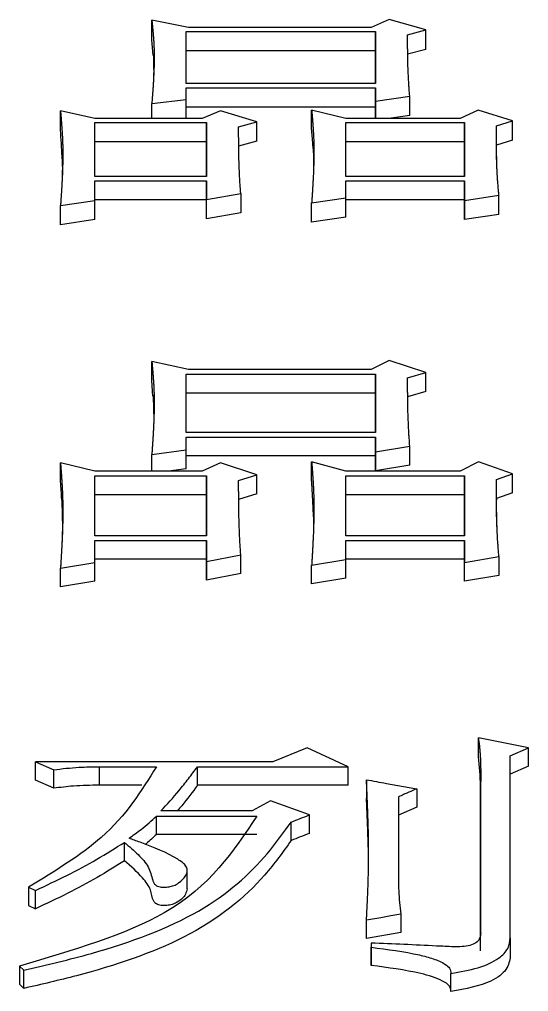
# Model space of a CAD drawing. Header units: millimetres. Extents: x 2028 to 4172, y 863 to 2379.
# Drawn here: x 2530.658 to 2533.07, y 2215.556 to 2220.158 of the extents above; entities that cross this region are included whole.
import ezdxf

# ---------------------------------------------------------------- set-up
doc = ezdxf.new("R2010")
doc.units = ezdxf.units.MM

msp = doc.modelspace()

# ---------------------------------------------------------------- linework, layer by layer
at = {"color": 7, "linetype": 'Continuous', "lineweight": 25}
for p, q in [((2531.2852, 2220.0622), (2531.2853, 2220.1544)), ((2531.4583, 2220.1201), (2531.2853, 2220.1544)), ((2532.3237, 2220.1201), (2531.4583, 2220.1201)), ((2532.4103, 2220.1582), (2532.3237, 2220.1201)), ((2532.5833, 2220.1086), (2532.4103, 2220.1582)), ((2531.4475, 2220.101), (2532.3453, 2220.101)), ((2532.3453, 2220.0089), (2532.3453, 2220.101)), ((2532.4968, 2220.0857), (2532.5833, 2220.1086)), ((2532.5833, 2220.0165), (2532.5833, 2220.1086)), ((2531.291, 2219.9889), (2531.2852, 2220.0622)), ((2532.3453, 2220.0089), (2531.4475, 2220.0089)), ((2532.5833, 2220.0165), (2532.4968, 2219.9936)), ((2532.3454, 2219.8541), (2531.4475, 2219.8541)), ((2531.4475, 2219.7799), (2531.4475, 2219.8346)), ((2531.4475, 2219.8346), (2532.3454, 2219.8346)), ((2532.3454, 2219.8346), (2532.3454, 2219.772)), ((2532.3454, 2219.7428), (2532.3454, 2219.8346)), ((2532.3454, 2219.772), (2532.5076, 2219.7955)), ((2532.5076, 2219.7038), (2532.5076, 2219.7955)), ((2531.2853, 2219.7603), (2531.4475, 2219.7799)), ((2531.2853, 2219.6895), (2531.2853, 2219.7603)), ((2531.4475, 2219.6895), (2531.4475, 2219.7799)), ((2532.3454, 2219.772), (2532.3454, 2219.6895)), ((2530.8526, 2219.6334), (2530.8526, 2219.725)), ((2531.0148, 2219.6895), (2530.8526, 2219.725)), ((2532.3454, 2219.7428), (2531.4475, 2219.7429)), ((2531.6098, 2219.7249), (2531.5232, 2219.6895)), ((2531.7829, 2219.6737), (2531.6098, 2219.7249)), ((2532.0425, 2219.6373), (2532.0425, 2219.7289)), ((2532.2047, 2219.6895), (2532.0425, 2219.7289)), ((2532.3454, 2219.6895), (2532.3454, 2219.7428)), ((2532.5076, 2219.7038), (2532.4083, 2219.6895)), ((2532.8321, 2219.7288), (2532.7456, 2219.6895)), ((2532.9944, 2219.6776), (2532.8321, 2219.7288)), ((2531.5232, 2219.6895), (2531.0148, 2219.6895)), ((2531.0148, 2219.6698), (2531.5449, 2219.6698)), ((2531.0148, 2219.4148), (2531.0148, 2219.6698)), ((2531.5449, 2219.6698), (2531.5449, 2219.4147)), ((2531.5449, 2219.5783), (2531.5449, 2219.6698)), ((2531.6963, 2219.65), (2531.7829, 2219.6737)), ((2531.7829, 2219.5822), (2531.7829, 2219.6737)), ((2532.7456, 2219.6895), (2532.2047, 2219.6895)), ((2532.2047, 2219.6698), (2532.7672, 2219.6697)), ((2532.2047, 2219.4147), (2532.2047, 2219.6698)), ((2532.7672, 2219.6697), (2532.7672, 2219.4147)), ((2532.7672, 2219.5782), (2532.7672, 2219.6697)), ((2532.9187, 2219.6539), (2532.9944, 2219.6776)), ((2532.9944, 2219.5861), (2532.9944, 2219.6776)), ((2532.9187, 2219.5624), (2532.9187, 2219.6539)), ((2531.5449, 2219.5783), (2531.0148, 2219.5783)), ((2531.5449, 2219.4147), (2531.5449, 2219.5783)), ((2531.7829, 2219.5822), (2531.6963, 2219.5585)), ((2532.7672, 2219.5782), (2532.2047, 2219.5782)), ((2532.7672, 2219.4147), (2532.7672, 2219.5782)), ((2532.9944, 2219.5861), (2532.9187, 2219.5624)), ((2531.5449, 2219.4147), (2531.0148, 2219.4148)), ((2531.0148, 2219.3946), (2531.5449, 2219.3946)), ((2531.0148, 2219.3017), (2531.0148, 2219.3946)), ((2531.5449, 2219.3946), (2531.5449, 2219.3058)), ((2531.5449, 2219.3035), (2531.5449, 2219.3946)), ((2532.7672, 2219.4147), (2532.2047, 2219.4147)), ((2532.2047, 2219.3138), (2532.2047, 2219.3946)), ((2532.2047, 2219.3946), (2532.7672, 2219.3946)), ((2532.7672, 2219.3946), (2532.7672, 2219.3017)), ((2532.7672, 2219.3034), (2532.7672, 2219.3946)), ((2531.5449, 2219.3058), (2531.7071, 2219.3341)), ((2531.7071, 2219.3341), (2531.7071, 2219.243)), ((2530.8526, 2219.2774), (2531.0148, 2219.3017)), ((2531.5449, 2219.3035), (2531.0148, 2219.3035)), ((2531.0148, 2219.2107), (2531.0148, 2219.3017)), ((2531.5449, 2219.2147), (2531.5449, 2219.3058)), ((2531.5449, 2219.2147), (2531.5449, 2219.3035)), ((2532.0425, 2219.2895), (2532.2047, 2219.3138)), ((2532.0425, 2219.1985), (2532.0425, 2219.2895)), ((2532.2047, 2219.2228), (2532.2047, 2219.3138)), ((2532.7672, 2219.3034), (2532.2047, 2219.3035)), ((2532.7672, 2219.3017), (2532.9295, 2219.326)), ((2532.7672, 2219.2106), (2532.7672, 2219.3034)), ((2532.7672, 2219.3017), (2532.7672, 2219.2106)), ((2532.9295, 2219.2349), (2532.9295, 2219.326)), ((2530.8526, 2219.1864), (2530.8526, 2219.2774)), ((2531.7071, 2219.243), (2531.5449, 2219.2147)), ((2531.0148, 2219.2107), (2530.8526, 2219.1864)), ((2532.2047, 2219.2228), (2532.0425, 2219.1985)), ((2532.9295, 2219.2349), (2532.7672, 2219.2106)), ((2531.2853, 2218.4485), (2531.2853, 2218.5386)), ((2531.4584, 2218.5002), (2531.2853, 2218.5386)), ((2532.4103, 2218.5428), (2532.3237, 2218.5002)), ((2532.5834, 2218.4873), (2532.4103, 2218.5428)), ((2531.4475, 2218.4788), (2532.3454, 2218.4788)), ((2532.3237, 2218.5002), (2531.4584, 2218.5002)), ((2532.3454, 2218.3888), (2532.3454, 2218.4788)), ((2532.4968, 2218.4617), (2532.5834, 2218.4873)), ((2532.5834, 2218.3974), (2532.5834, 2218.4873)), ((2531.2905, 2218.3739), (2531.2853, 2218.4485)), ((2532.3454, 2218.3888), (2531.4475, 2218.3889)), ((2532.5834, 2218.3974), (2532.4968, 2218.3717)), ((2532.3454, 2218.2029), (2531.4475, 2218.2029)), ((2531.4475, 2218.1201), (2531.4475, 2218.1811)), ((2531.4475, 2218.1811), (2532.3454, 2218.1811)), ((2532.3454, 2218.1811), (2532.3454, 2218.1113)), ((2532.3454, 2218.0915), (2532.3454, 2218.1811)), ((2532.3454, 2218.1113), (2532.5076, 2218.1375)), ((2532.5076, 2218.048), (2532.5076, 2218.1375)), ((2531.2853, 2218.0982), (2531.4475, 2218.1201)), ((2531.2853, 2218.0193), (2531.2853, 2218.0982)), ((2531.4475, 2218.0306), (2531.4475, 2218.1201)), ((2532.3454, 2218.0915), (2531.4475, 2218.0916)), ((2532.3454, 2218.1113), (2532.3454, 2218.0218)), ((2532.3454, 2218.0218), (2532.3454, 2218.0915)), ((2530.8526, 2217.9694), (2530.8526, 2218.0588)), ((2531.0149, 2218.0193), (2530.8526, 2218.0588)), ((2531.6098, 2218.0588), (2531.5233, 2218.0193)), ((2531.7829, 2218.0017), (2531.6098, 2218.0588)), ((2532.0425, 2217.9738), (2532.0425, 2218.0632)), ((2532.2048, 2218.0193), (2532.0425, 2218.0632)), ((2532.5076, 2218.048), (2532.3454, 2218.0218)), ((2532.8322, 2218.0632), (2532.7456, 2218.0193)), ((2532.9944, 2218.0061), (2532.8322, 2218.0632)), ((2531.5233, 2218.0193), (2531.0149, 2218.0193)), ((2531.4475, 2218.0306), (2531.3637, 2218.0193)), ((2531.6964, 2217.9753), (2531.7829, 2218.0017)), ((2531.7829, 2217.9124), (2531.7829, 2218.0017)), ((2532.7456, 2218.0193), (2532.2048, 2218.0193)), ((2532.9187, 2217.9797), (2532.9944, 2218.0061)), ((2532.9944, 2217.9167), (2532.9944, 2218.0061)), ((2531.0149, 2217.9973), (2531.5449, 2217.9973)), ((2531.0149, 2217.7135), (2531.0149, 2217.9973)), ((2531.5449, 2217.9973), (2531.5449, 2217.7135)), ((2531.5449, 2217.908), (2531.5449, 2217.9973)), ((2532.2048, 2217.9973), (2532.7673, 2217.9973)), ((2532.2048, 2217.7134), (2532.2048, 2217.9973)), ((2532.7673, 2217.9973), (2532.7673, 2217.7134)), ((2532.7673, 2217.908), (2532.7673, 2217.9973)), ((2532.9187, 2217.8904), (2532.9187, 2217.9797)), ((2531.5449, 2217.908), (2531.0149, 2217.908)), ((2531.5449, 2217.7135), (2531.5449, 2217.908)), ((2531.7829, 2217.9124), (2531.6963, 2217.886)), ((2532.7673, 2217.908), (2532.2048, 2217.908)), ((2532.7673, 2217.7134), (2532.7673, 2217.908)), ((2532.9944, 2217.9167), (2532.9187, 2217.8904)), ((2531.6976, 2217.8362), (2531.6971, 2217.8673)), ((2532.9187, 2217.8904), (2532.9187, 2217.8824)), ((2531.5449, 2217.7135), (2531.0149, 2217.7135)), ((2531.0149, 2217.5878), (2531.0149, 2217.6911)), ((2531.0149, 2217.6911), (2531.5449, 2217.6911)), ((2531.5449, 2217.6911), (2531.5449, 2217.5923)), ((2531.5449, 2217.6021), (2531.5449, 2217.6911)), ((2532.7673, 2217.7134), (2532.2048, 2217.7134)), ((2532.2048, 2217.6911), (2532.7673, 2217.6911)), ((2532.2048, 2217.6013), (2532.2048, 2217.6911)), ((2532.7673, 2217.6911), (2532.7673, 2217.5878)), ((2532.7673, 2217.6021), (2532.7673, 2217.6911)), ((2530.8526, 2217.5608), (2531.0149, 2217.5878)), ((2531.5449, 2217.6021), (2531.0149, 2217.6022)), ((2531.0149, 2217.499), (2531.0149, 2217.5878)), ((2531.5449, 2217.5923), (2531.7072, 2217.6238)), ((2531.5449, 2217.5035), (2531.5449, 2217.6021)), ((2531.5449, 2217.5923), (2531.5449, 2217.5035)), ((2531.7072, 2217.535), (2531.7072, 2217.6238)), ((2532.0425, 2217.5743), (2532.2048, 2217.6013)), ((2532.7673, 2217.6021), (2532.2048, 2217.6021)), ((2532.2048, 2217.5125), (2532.2048, 2217.6013)), ((2532.7673, 2217.5878), (2532.9295, 2217.6148)), ((2532.7673, 2217.499), (2532.7673, 2217.6021)), ((2532.7673, 2217.499), (2532.7673, 2217.5878)), ((2532.9295, 2217.6148), (2532.9295, 2217.526)), ((2530.8526, 2217.4721), (2530.8526, 2217.5608)), ((2532.0425, 2217.4855), (2532.0425, 2217.5743)), ((2531.0149, 2217.499), (2530.8526, 2217.4721)), ((2531.7072, 2217.535), (2531.5449, 2217.5035)), ((2532.2048, 2217.5125), (2532.0425, 2217.4855)), ((2532.9295, 2217.526), (2532.7673, 2217.499)), ((2533.0702, 2216.7098), (2532.8322, 2216.7568)), ((2532.8322, 2216.6691), (2532.8322, 2216.7568)), ((2532.0209, 2216.7098), (2531.8586, 2216.6437)), ((2532.2156, 2216.6201), (2532.0209, 2216.7098)), ((2532.9836, 2216.672), (2533.0702, 2216.7098)), ((2533.0702, 2216.6221), (2533.0702, 2216.7098)), ((2532.9836, 2215.8097), (2532.9836, 2216.672)), ((2530.7336, 2216.6437), (2530.8202, 2216.6059)), ((2531.8586, 2216.6437), (2530.7336, 2216.6437)), ((2530.7336, 2216.5562), (2530.7336, 2216.6437)), ((2531.0365, 2216.6201), (2531.3069, 2216.6201)), ((2531.0365, 2216.5325), (2531.0365, 2216.6201)), ((2531.5017, 2216.6201), (2532.2156, 2216.6201)), ((2531.5017, 2216.5325), (2531.5017, 2216.6201)), ((2532.2156, 2216.5325), (2532.2156, 2216.6201)), ((2533.0702, 2216.6221), (2532.9836, 2216.5844)), ((2530.8202, 2216.5184), (2530.8202, 2216.6059)), ((2530.8202, 2216.5184), (2530.7336, 2216.5562)), ((2531.2385, 2216.5325), (2531.0365, 2216.5326)), ((2532.2156, 2216.5325), (2531.5017, 2216.5325)), ((2532.3021, 2216.5585), (2532.3021, 2216.471)), ((2532.843, 2216.53), (2532.843, 2215.8343)), ((2532.843, 2216.4946), (2532.843, 2216.53)), ((2532.5401, 2216.5157), (2532.5401, 2216.4283)), ((2532.843, 2216.4425), (2532.843, 2216.4946)), ((2531.8478, 2216.4586), (2531.7613, 2216.4108)), ((2532.0317, 2216.3917), (2531.8478, 2216.4586)), ((2532.4536, 2216.4776), (2532.4536, 2216.0832)), ((2532.843, 2215.7478), (2532.843, 2216.4425)), ((2531.3069, 2216.3869), (2531.7829, 2216.3869)), ((2531.3069, 2216.2997), (2531.3069, 2216.3869)), ((2531.7613, 2216.4108), (2531.3286, 2216.4108)), ((2532.0317, 2216.3044), (2532.0317, 2216.3917)), ((2532.5401, 2216.4283), (2532.4536, 2216.3903)), ((2531.9451, 2216.2709), (2531.9451, 2216.3581)), ((2531.7829, 2216.2997), (2531.3069, 2216.2997)), ((2531.1555, 2216.175), (2531.1555, 2216.2621)), ((2531.453, 2216.0425), (2531.453, 2216.1296)), ((2530.7012, 2216.0493), (2530.7336, 2216.0347)), ((2530.7012, 2216.0493), (2530.7012, 2215.9625)), ((2530.7336, 2215.9479), (2530.7336, 2216.0347)), ((2530.7012, 2215.9625), (2530.7336, 2215.9479)), ((2532.3021, 2215.8065), (2532.3021, 2215.8931)), ((2532.4644, 2215.9225), (2532.4644, 2215.8358)), ((2532.4644, 2215.8358), (2532.3021, 2215.8065)), ((2532.9836, 2215.8097), (2532.9836, 2215.7232)), ((2532.3238, 2215.7851), (2532.3238, 2215.7655)), ((2532.3238, 2215.7851), (2532.3238, 2215.6987)), ((2532.3238, 2215.679), (2532.3238, 2215.7655)), ((2530.6579, 2215.6767), (2530.6579, 2215.5904)), ((2530.6579, 2215.6767), (2530.6795, 2215.6569)), ((2532.7024, 2215.5557), (2532.7024, 2215.642)), ((2530.6579, 2215.5904), (2530.6795, 2215.5706))]:
    msp.add_line(p, q, dxfattribs=at)
at = {"color": 7, "linetype": 'Continuous', "lineweight": 25, "flags": 128}
for points in [[(2532.4644, 2215.9225), (2532.4174, 2215.914), (2532.3704, 2215.9055), (2532.3021, 2215.8931)], [(2530.6795, 2215.5706), (2530.6795, 2215.6093), (2530.6795, 2215.6331), (2530.6795, 2215.6569)]]:
    msp.add_lwpolyline(points, dxfattribs=at)
at = {"color": 7, "linetype": 'Continuous', "lineweight": 25}
for points, knots in [([(2531.2853, 2220.1544), (2531.2855, 2220.1516), (2531.2861, 2220.1462), (2531.2868, 2220.1393), (2531.2875, 2220.1324), (2531.288, 2220.1269), (2531.2887, 2220.1201), (2531.2892, 2220.1146), (2531.2898, 2220.1077), (2531.2903, 2220.1022), (2531.2909, 2220.0953), (2531.2914, 2220.0898), (2531.292, 2220.0829), (2531.2924, 2220.0774), (2531.2929, 2220.0705), (2531.2933, 2220.0649), (2531.2938, 2220.058), (2531.2941, 2220.0525), (2531.2945, 2220.0456), (2531.2948, 2220.0401), (2531.295, 2220.0345), (2531.2953, 2220.029), (2531.2955, 2220.0234), (2531.2957, 2220.0165), (2531.2958, 2220.011), (2531.296, 2220.004), (2531.2961, 2219.9985), (2531.2961, 2219.9915), (2531.2962, 2219.986), (2531.2962, 2219.979), (2531.2962, 2219.9734), (2531.2961, 2219.9665), (2531.296, 2219.9512), (2531.2955, 2219.9316), (2531.2948, 2219.9121), (2531.2943, 2219.9009), (2531.294, 2219.8939), (2531.2937, 2219.8869), (2531.2934, 2219.8813), (2531.293, 2219.8743), (2531.2927, 2219.8687), (2531.2923, 2219.8616), (2531.2919, 2219.856), (2531.2915, 2219.849), (2531.2912, 2219.8434), (2531.2907, 2219.8364), (2531.2903, 2219.8307), (2531.2898, 2219.8237), (2531.2895, 2219.8181), (2531.2891, 2219.8125), (2531.2887, 2219.8068), (2531.2883, 2219.8012), (2531.2878, 2219.7941), (2531.2873, 2219.7885), (2531.2868, 2219.7814), (2531.2864, 2219.7758), (2531.2859, 2219.7683), (2531.2855, 2219.7636), (2531.2853, 2219.7603)], [0, 0, 0, 0, 0.021203, 0.042406, 0.053008, 0.074211, 0.084813, 0.106016, 0.116618, 0.137821, 0.148423, 0.169626, 0.180228, 0.201431, 0.212032, 0.233236, 0.243837, 0.265041, 0.275642, 0.296845, 0.307447, 0.318049, 0.339252, 0.349854, 0.371057, 0.381659, 0.402862, 0.413463, 0.434667, 0.445268, 0.466472, 0.477073, 0.498276, 0.58309, 0.625497, 0.6467, 0.667903, 0.678505, 0.699708, 0.71031, 0.731513, 0.742115, 0.763318, 0.773919, 0.795123, 0.805724, 0.826928, 0.837529, 0.858732, 0.869334, 0.879936, 0.901139, 0.911741, 0.932944, 0.943545, 0.964749, 0.97535, 1, 1, 1, 1]), ([(2531.4475, 2219.8541), (2531.4475, 2219.8955), (2531.4475, 2219.9784), (2531.4475, 2220.0601), (2531.4475, 2220.101)], [0, 0, 0, 0, 0.499996, 1, 1, 1, 1]), ([(2532.3453, 2220.101), (2532.3453, 2220.0601), (2532.3454, 2219.9784), (2532.3454, 2219.8955), (2532.3454, 2219.8541)], [0, 0, 0, 0, 0.499996, 1, 1, 1, 1]), ([(2532.5076, 2219.7955), (2532.5065, 2219.8069), (2532.5051, 2219.821), (2532.5038, 2219.838), (2532.5032, 2219.8465), (2532.5021, 2219.8635), (2532.5004, 2219.9002), (2532.4987, 2219.9396), (2532.4981, 2219.9704), (2532.4979, 2219.9802), (2532.4978, 2219.9858), (2532.4978, 2219.99), (2532.4977, 2219.9942), (2532.4976, 2219.9984), (2532.4976, 2220.0026), (2532.4975, 2220.0068), (2532.4974, 2220.011), (2532.4974, 2220.0152), (2532.4973, 2220.0194), (2532.4973, 2220.0235), (2532.4972, 2220.0291), (2532.4972, 2220.0347), (2532.4971, 2220.0403), (2532.4971, 2220.0445), (2532.4971, 2220.0479), (2532.497, 2220.0507), (2532.497, 2220.0528), (2532.497, 2220.0549), (2532.497, 2220.057), (2532.497, 2220.0598), (2532.497, 2220.0626), (2532.4969, 2220.0653), (2532.4969, 2220.0674), (2532.4969, 2220.0695), (2532.4969, 2220.0716), (2532.4969, 2220.0737), (2532.4969, 2220.0758), (2532.4968, 2220.0779), (2532.4968, 2220.0799), (2532.4968, 2220.0825), (2532.4968, 2220.0845), (2532.4968, 2220.0857)], [0, 0, 0, 0, 0.11615, 0.145188, 0.174226, 0.203263, 0.319414, 0.551716, 0.609791, 0.638828, 0.653347, 0.667866, 0.682385, 0.696903, 0.711422, 0.725941, 0.74046, 0.754979, 0.769497, 0.784016, 0.798535, 0.827572, 0.842091, 0.85661, 0.871129, 0.878388, 0.885648, 0.892907, 0.900166, 0.907426, 0.921944, 0.929204, 0.936463, 0.943723, 0.950982, 0.958241, 0.965501, 0.97276, 0.98002, 0.987279, 1, 1, 1, 1]), ([(2531.2918, 2219.9931), (2531.2927, 2219.9698), (2531.2946, 2219.9209), (2531.2937, 2219.8923), (2531.2932, 2219.8773)], [0, 0, 0, 0, 0.475906, 1, 1, 1, 1]), ([(2532.3453, 2219.8541), (2532.3453, 2219.8648), (2532.3453, 2219.9168), (2532.3453, 2219.9682), (2532.3453, 2220.0089)], [0, 0, 0, 0, 0.205958, 1, 1, 1, 1]), ([(2530.8526, 2219.725), (2530.8527, 2219.7233), (2530.853, 2219.72), (2530.8534, 2219.7151), (2530.8538, 2219.7102), (2530.8542, 2219.7052), (2530.8546, 2219.7003), (2530.855, 2219.6953), (2530.8554, 2219.6904), (2530.8558, 2219.6854), (2530.8561, 2219.6805), (2530.8565, 2219.6756), (2530.8569, 2219.6706), (2530.8573, 2219.6657), (2530.8576, 2219.6615), (2530.8579, 2219.6574), (2530.8582, 2219.6533), (2530.8585, 2219.6483), (2530.859, 2219.6417), (2530.8594, 2219.6351), (2530.8599, 2219.6268), (2530.8604, 2219.6185), (2530.861, 2219.6086), (2530.8615, 2219.5986), (2530.8619, 2219.5887), (2530.8623, 2219.5787), (2530.8627, 2219.5687), (2530.8629, 2219.5604), (2530.8631, 2219.5521), (2530.8633, 2219.5437), (2530.8634, 2219.5337), (2530.8635, 2219.5237), (2530.8635, 2219.5137), (2530.8633, 2219.4937), (2530.8628, 2219.4636), (2530.8617, 2219.4333), (2530.8607, 2219.4098), (2530.86, 2219.3964), (2530.8592, 2219.3829), (2530.8587, 2219.3728), (2530.8582, 2219.3643), (2530.8578, 2219.3576), (2530.8575, 2219.3534), (2530.8573, 2219.3491), (2530.857, 2219.3449), (2530.8567, 2219.3398), (2530.8564, 2219.3348), (2530.8561, 2219.3306), (2530.8558, 2219.3263), (2530.8555, 2219.3221), (2530.8552, 2219.317), (2530.8549, 2219.3128), (2530.8547, 2219.3094), (2530.8545, 2219.3069), (2530.8544, 2219.3043), (2530.8542, 2219.3018), (2530.854, 2219.2992), (2530.8539, 2219.2967), (2530.8537, 2219.2942), (2530.8535, 2219.2916), (2530.8534, 2219.2895), (2530.8533, 2219.2874), (2530.8531, 2219.2852), (2530.8529, 2219.2827), (2530.8528, 2219.28), (2530.8526, 2219.2783), (2530.8526, 2219.2774)], [0, 0, 0, 0, 0.011199, 0.022398, 0.033596, 0.044795, 0.055994, 0.067193, 0.078392, 0.089591, 0.100789, 0.111988, 0.123187, 0.134386, 0.145585, 0.151184, 0.162383, 0.173582, 0.184781, 0.207178, 0.218377, 0.240775, 0.263172, 0.28557, 0.307968, 0.330365, 0.352763, 0.375161, 0.38636, 0.408757, 0.431155, 0.453553, 0.47595, 0.498348, 0.587939, 0.67753, 0.699928, 0.744723, 0.767121, 0.789519, 0.811916, 0.823115, 0.834314, 0.839913, 0.851112, 0.862311, 0.87351, 0.884709, 0.890308, 0.901507, 0.912706, 0.923905, 0.929504, 0.935103, 0.940703, 0.946302, 0.951902, 0.957501, 0.9631, 0.9687, 0.974299, 0.977099, 0.982698, 0.988298, 0.994149, 1, 1, 1, 1]), ([(2532.0425, 2219.7289), (2532.0427, 2219.7267), (2532.0429, 2219.7236), (2532.0433, 2219.7194), (2532.0435, 2219.7162), (2532.0438, 2219.713), (2532.0441, 2219.7099), (2532.0443, 2219.7067), (2532.0446, 2219.7036), (2532.0449, 2219.7004), (2532.0451, 2219.6972), (2532.0454, 2219.6941), (2532.0457, 2219.6909), (2532.0459, 2219.6877), (2532.0462, 2219.6845), (2532.0465, 2219.6803), (2532.0468, 2219.6761), (2532.0472, 2219.6719), (2532.0474, 2219.6687), (2532.0476, 2219.6655), (2532.0479, 2219.6623), (2532.0481, 2219.6592), (2532.0483, 2219.656), (2532.0486, 2219.6528), (2532.0488, 2219.6496), (2532.049, 2219.6465), (2532.0492, 2219.6433), (2532.0494, 2219.6401), (2532.0497, 2219.6359), (2532.05, 2219.6316), (2532.0502, 2219.6274), (2532.0504, 2219.6242), (2532.0507, 2219.6178), (2532.0515, 2219.604), (2532.0521, 2219.587), (2532.0525, 2219.5721), (2532.0527, 2219.5646), (2532.0528, 2219.5603), (2532.0528, 2219.5571), (2532.0529, 2219.5539), (2532.0529, 2219.5507), (2532.053, 2219.5475), (2532.053, 2219.5443), (2532.053, 2219.5411), (2532.053, 2219.5368), (2532.053, 2219.5326), (2532.053, 2219.5283), (2532.053, 2219.5251), (2532.053, 2219.5219), (2532.053, 2219.5187), (2532.0529, 2219.5155), (2532.0529, 2219.5122), (2532.0529, 2219.509), (2532.0528, 2219.5058), (2532.0528, 2219.5026), (2532.0527, 2219.4994), (2532.0527, 2219.4962), (2532.0526, 2219.493), (2532.0526, 2219.4897), (2532.0525, 2219.4865), (2532.0524, 2219.4822), (2532.0523, 2219.4779), (2532.0522, 2219.4737), (2532.0521, 2219.4704), (2532.052, 2219.4672), (2532.0519, 2219.464), (2532.0518, 2219.4608), (2532.0516, 2219.4543), (2532.0511, 2219.4403), (2532.0503, 2219.4231), (2532.0496, 2219.408), (2532.0492, 2219.4005), (2532.049, 2219.3962), (2532.0488, 2219.3929), (2532.0486, 2219.3897), (2532.0484, 2219.3865), (2532.0483, 2219.3832), (2532.048, 2219.3789), (2532.0478, 2219.3746), (2532.0475, 2219.3703), (2532.0473, 2219.367), (2532.0472, 2219.3638), (2532.047, 2219.3605), (2532.0468, 2219.3573), (2532.0466, 2219.354), (2532.0464, 2219.3508), (2532.0462, 2219.3475), (2532.046, 2219.3443), (2532.0458, 2219.341), (2532.0456, 2219.3378), (2532.0453, 2219.3335), (2532.045, 2219.3291), (2532.0448, 2219.3248), (2532.0445, 2219.3215), (2532.0443, 2219.3183), (2532.0441, 2219.315), (2532.0439, 2219.3118), (2532.0437, 2219.3085), (2532.0435, 2219.3053), (2532.0433, 2219.302), (2532.0431, 2219.2987), (2532.0428, 2219.2946), (2532.0426, 2219.2915), (2532.0425, 2219.2895)], [0, 0, 0, 0, 0.014617, 0.021926, 0.029235, 0.036543, 0.043852, 0.051161, 0.058469, 0.065778, 0.073086, 0.080395, 0.087704, 0.095012, 0.102321, 0.10963, 0.124247, 0.131556, 0.138864, 0.146173, 0.153482, 0.16079, 0.168099, 0.175407, 0.182716, 0.190025, 0.197333, 0.204642, 0.211951, 0.226568, 0.233877, 0.241185, 0.248494, 0.277729, 0.336198, 0.365433, 0.38005, 0.387359, 0.394667, 0.401976, 0.409284, 0.416593, 0.423902, 0.43121, 0.438519, 0.453136, 0.460445, 0.467754, 0.475062, 0.482371, 0.48968, 0.496988, 0.504297, 0.511606, 0.518914, 0.526223, 0.533531, 0.54084, 0.548149, 0.555457, 0.562766, 0.577383, 0.584692, 0.592001, 0.599309, 0.606618, 0.613927, 0.621235, 0.65047, 0.708939, 0.738174, 0.752791, 0.7601, 0.767408, 0.774717, 0.782026, 0.789334, 0.796643, 0.81126, 0.818569, 0.825877, 0.833186, 0.840495, 0.847803, 0.855112, 0.862421, 0.869729, 0.877038, 0.884347, 0.891655, 0.898964, 0.913581, 0.92089, 0.928198, 0.935507, 0.942816, 0.950124, 0.957433, 0.964742, 0.97205, 0.979359, 0.986668, 1, 1, 1, 1]), ([(2530.8603, 2219.4986), (2530.8602, 2219.502), (2530.8587, 2219.5472), (2530.8555, 2219.5919), (2530.8526, 2219.6334)], [0, 0, 0, 0, 0.073846, 1, 1, 1, 1]), ([(2531.7071, 2219.3341), (2531.7057, 2219.349), (2531.7034, 2219.3714), (2531.7019, 2219.3975), (2531.7013, 2219.4105), (2531.7007, 2219.4235), (2531.699, 2219.4626), (2531.6979, 2219.5014), (2531.6974, 2219.5346), (2531.6973, 2219.5402), (2531.6972, 2219.5457), (2531.6971, 2219.5512), (2531.6971, 2219.5558), (2531.697, 2219.5604), (2531.6969, 2219.565), (2531.6969, 2219.5705), (2531.6968, 2219.5761), (2531.6968, 2219.5807), (2531.6967, 2219.5852), (2531.6967, 2219.5898), (2531.6967, 2219.5953), (2531.6966, 2219.5999), (2531.6966, 2219.6045), (2531.6966, 2219.6091), (2531.6965, 2219.6137), (2531.6965, 2219.6174), (2531.6965, 2219.6201), (2531.6965, 2219.6229), (2531.6965, 2219.6252), (2531.6964, 2219.6274), (2531.6964, 2219.6297), (2531.6964, 2219.6325), (2531.6964, 2219.6348), (2531.6964, 2219.6371), (2531.6964, 2219.6393), (2531.6964, 2219.6421), (2531.6963, 2219.6444), (2531.6963, 2219.647), (2531.6963, 2219.6487), (2531.6963, 2219.65)], [0, 0, 0, 0, 0.14049, 0.210735, 0.245858, 0.263419, 0.333664, 0.614647, 0.632209, 0.64977, 0.667331, 0.684892, 0.702453, 0.711234, 0.728795, 0.746356, 0.763917, 0.781479, 0.790259, 0.80782, 0.825382, 0.842943, 0.851723, 0.869285, 0.886846, 0.895626, 0.904407, 0.913188, 0.921968, 0.926358, 0.935139, 0.94392, 0.9527, 0.957091, 0.965871, 0.974652, 0.983432, 0.987823, 1, 1, 1, 1]), ([(2532.0495, 2219.5473), (2532.0494, 2219.5491), (2532.0491, 2219.5531), (2532.0487, 2219.5592), (2532.0483, 2219.5655), (2532.0478, 2219.5719), (2532.0473, 2219.5782), (2532.0468, 2219.5846), (2532.0463, 2219.5909), (2532.0457, 2219.5994), (2532.045, 2219.6078), (2532.0443, 2219.6163), (2532.0437, 2219.6226), (2532.0431, 2219.6296), (2532.0427, 2219.6345), (2532.0425, 2219.6373)], [0, 0, 0, 0, 0.061211, 0.1316742, 0.2021374, 0.2726006, 0.3430639, 0.4135271, 0.4839903, 0.5544535, 0.6953799, 0.7658432, 0.8363064, 0.9067696, 1, 1, 1, 1]), ([(2532.9295, 2219.326), (2532.9292, 2219.3297), (2532.9286, 2219.337), (2532.9276, 2219.3481), (2532.9267, 2219.3592), (2532.9258, 2219.3702), (2532.9249, 2219.3813), (2532.9241, 2219.3923), (2532.9225, 2219.4143), (2532.9209, 2219.44), (2532.9198, 2219.4656), (2532.9194, 2219.4784), (2532.9191, 2219.4876), (2532.9189, 2219.4967), (2532.9186, 2219.5076), (2532.9184, 2219.5186), (2532.9183, 2219.5295), (2532.9182, 2219.5404), (2532.9181, 2219.5513), (2532.9181, 2219.5604), (2532.9181, 2219.5695), (2532.9181, 2219.5786), (2532.9181, 2219.5877), (2532.9182, 2219.5949), (2532.9182, 2219.6004), (2532.9182, 2219.6058), (2532.9183, 2219.6112), (2532.9183, 2219.6167), (2532.9184, 2219.6221), (2532.9184, 2219.6275), (2532.9185, 2219.6329), (2532.9185, 2219.6374), (2532.9185, 2219.6411), (2532.9186, 2219.6433), (2532.9186, 2219.6456), (2532.9186, 2219.6478), (2532.9186, 2219.6508), (2532.9187, 2219.6528), (2532.9187, 2219.6539)], [0, 0, 0, 0, 0.033402, 0.066804, 0.100206, 0.133609, 0.167011, 0.200413, 0.233815, 0.367425, 0.43423, 0.467632, 0.484333, 0.517735, 0.551137, 0.584539, 0.617941, 0.651344, 0.684746, 0.718148, 0.734849, 0.768251, 0.801653, 0.818354, 0.835056, 0.851757, 0.868458, 0.885159, 0.90186, 0.918561, 0.935262, 0.951963, 0.960314, 0.968664, 0.972839, 0.98119, 0.989541, 1, 1, 1, 1]), ([(2532.9218, 2219.4249), (2532.9214, 2219.435), (2532.9201, 2219.4627), (2532.9188, 2219.5118), (2532.9186, 2219.5535), (2532.9186, 2219.5637), (2532.9186, 2219.5662)], [0, 0, 0, 0, 0.228625, 0.628468, 0.911282, 1, 1, 1, 1]), ([(2532.0496, 2219.5459), (2532.0496, 2219.5447), (2532.0499, 2219.5394), (2532.0516, 2219.4904), (2532.0515, 2219.4591), (2532.0512, 2219.446), (2532.0512, 2219.443), (2532.0512, 2219.4431), (2532.0512, 2219.4431)], [0, 0, 0, 0, 0.1184286, 0.503621, 0.8179989, 0.9258512, 0.9763469, 1, 1, 1, 1]), ([(2530.8601, 2219.5062), (2530.8606, 2219.4883), (2530.8619, 2219.4434), (2530.8605, 2219.411), (2530.8597, 2219.3916)], [0, 0, 0, 0, 0.3993441, 1, 1, 1, 1]), ([(2531.2853, 2218.5386), (2531.2856, 2218.5355), (2531.2861, 2218.5294), (2531.2868, 2218.5217), (2531.2875, 2218.514), (2531.288, 2218.5078), (2531.2887, 2218.5002), (2531.2892, 2218.494), (2531.2899, 2218.4863), (2531.2904, 2218.4801), (2531.291, 2218.4724), (2531.2914, 2218.4663), (2531.292, 2218.4586), (2531.2924, 2218.4524), (2531.293, 2218.4447), (2531.2934, 2218.4385), (2531.2938, 2218.4308), (2531.2941, 2218.4246), (2531.2945, 2218.4168), (2531.2948, 2218.4107), (2531.2951, 2218.4045), (2531.2953, 2218.3983), (2531.2955, 2218.3921), (2531.2957, 2218.3843), (2531.2959, 2218.3781), (2531.296, 2218.3704), (2531.2961, 2218.3641), (2531.2962, 2218.3564), (2531.2962, 2218.3502), (2531.2962, 2218.3424), (2531.2962, 2218.3362), (2531.2962, 2218.3284), (2531.296, 2218.3113), (2531.2955, 2218.2895), (2531.2948, 2218.2676), (2531.2944, 2218.2551), (2531.294, 2218.2473), (2531.2937, 2218.2395), (2531.2934, 2218.2332), (2531.293, 2218.2254), (2531.2927, 2218.2191), (2531.2923, 2218.2113), (2531.292, 2218.2051), (2531.2915, 2218.1972), (2531.2912, 2218.1909), (2531.2907, 2218.1831), (2531.2904, 2218.1768), (2531.2899, 2218.169), (2531.2895, 2218.1627), (2531.2891, 2218.1564), (2531.2887, 2218.1501), (2531.2883, 2218.1438), (2531.2878, 2218.136), (2531.2874, 2218.1297), (2531.2869, 2218.1218), (2531.2864, 2218.1155), (2531.2859, 2218.1071), (2531.2855, 2218.1019), (2531.2853, 2218.0982)], [0, 0, 0, 0, 0.021203, 0.042406, 0.053008, 0.074211, 0.084813, 0.106016, 0.116618, 0.137821, 0.148423, 0.169626, 0.180228, 0.201431, 0.212032, 0.233236, 0.243837, 0.265041, 0.275642, 0.296845, 0.307447, 0.318049, 0.339252, 0.349854, 0.371057, 0.381658, 0.402862, 0.413463, 0.434667, 0.445268, 0.466472, 0.477073, 0.498276, 0.58309, 0.625497, 0.6467, 0.667903, 0.678505, 0.699708, 0.71031, 0.731513, 0.742114, 0.763318, 0.773919, 0.795123, 0.805724, 0.826927, 0.837529, 0.858732, 0.869334, 0.879936, 0.901139, 0.91174, 0.932944, 0.943545, 0.964749, 0.97535, 1, 1, 1, 1]), ([(2531.4475, 2218.2029), (2531.4475, 2218.2492), (2531.4475, 2218.3417), (2531.4475, 2218.4331), (2531.4475, 2218.4788)], [0, 0, 0, 0, 0.4999959, 1, 1, 1, 1]), ([(2532.3454, 2218.4788), (2532.3454, 2218.4331), (2532.3454, 2218.3417), (2532.3454, 2218.2491), (2532.3454, 2218.2029)], [0, 0, 0, 0, 0.4999959, 1, 1, 1, 1]), ([(2532.5076, 2218.1375), (2532.5065, 2218.1502), (2532.5052, 2218.166), (2532.5038, 2218.1849), (2532.5032, 2218.1944), (2532.5021, 2218.2134), (2532.5004, 2218.2543), (2532.4987, 2218.2983), (2532.4981, 2218.3328), (2532.498, 2218.3437), (2532.4979, 2218.35), (2532.4978, 2218.3547), (2532.4977, 2218.3594), (2532.4977, 2218.3641), (2532.4976, 2218.3688), (2532.4975, 2218.3735), (2532.4975, 2218.3781), (2532.4974, 2218.3828), (2532.4974, 2218.3875), (2532.4973, 2218.3922), (2532.4973, 2218.3984), (2532.4972, 2218.4047), (2532.4972, 2218.4109), (2532.4971, 2218.4156), (2532.4971, 2218.4195), (2532.4971, 2218.4226), (2532.4971, 2218.4249), (2532.497, 2218.4273), (2532.497, 2218.4296), (2532.497, 2218.4327), (2532.497, 2218.4358), (2532.497, 2218.4389), (2532.4969, 2218.4413), (2532.4969, 2218.4436), (2532.4969, 2218.4459), (2532.4969, 2218.4483), (2532.4969, 2218.4506), (2532.4969, 2218.4529), (2532.4969, 2218.4553), (2532.4968, 2218.4582), (2532.4968, 2218.4603), (2532.4968, 2218.4617)], [0, 0, 0, 0, 0.1161503, 0.1451879, 0.1742255, 0.2032631, 0.3194139, 0.5517156, 0.6097907, 0.6388283, 0.653347, 0.6678658, 0.6823846, 0.6969034, 0.7114221, 0.7259409, 0.7404597, 0.7549785, 0.7694972, 0.784016, 0.7985348, 0.8275724, 0.8420911, 0.8566099, 0.8711287, 0.8783881, 0.8856475, 0.8929069, 0.9001662, 0.9074256, 0.9219444, 0.9292038, 0.9364632, 0.9437226, 0.950982, 0.9582413, 0.9655007, 0.9727601, 0.9800195, 0.9872789, 1, 1, 1, 1]), ([(2531.2913, 2218.3787), (2531.2913, 2218.3788), (2531.2911, 2218.3811), (2531.2955, 2218.2729), (2531.2937, 2218.2389), (2531.2928, 2218.2205)], [0, 0, 0, 0, 0.01145, 0.464143, 1, 1, 1, 1]), ([(2532.3454, 2218.2029), (2532.3454, 2218.2191), (2532.3454, 2218.2816), (2532.3454, 2218.3432), (2532.3454, 2218.3888)], [0, 0, 0, 0, 0.260576, 1, 1, 1, 1]), ([(2530.8526, 2218.0588), (2530.8528, 2218.0556), (2530.8532, 2218.0509), (2530.8536, 2218.0445), (2530.854, 2218.0397), (2530.8543, 2218.0349), (2530.8547, 2218.0301), (2530.855, 2218.0253), (2530.8554, 2218.0205), (2530.8557, 2218.0158), (2530.856, 2218.011), (2530.8564, 2218.0062), (2530.8567, 2218.0014), (2530.8571, 2217.995), (2530.8576, 2217.9886), (2530.858, 2217.9822), (2530.8583, 2217.9774), (2530.8586, 2217.9726), (2530.859, 2217.9662), (2530.8595, 2217.9582), (2530.86, 2217.9486), (2530.8605, 2217.9389), (2530.861, 2217.9293), (2530.8614, 2217.9197), (2530.8619, 2217.91), (2530.8622, 2217.9004), (2530.8625, 2217.8907), (2530.8628, 2217.8811), (2530.863, 2217.8714), (2530.8632, 2217.8617), (2530.8634, 2217.8488), (2530.8635, 2217.8359), (2530.8635, 2217.823), (2530.8634, 2217.8036), (2530.863, 2217.7745), (2530.8621, 2217.7453), (2530.8613, 2217.7226), (2530.8606, 2217.7063), (2530.8598, 2217.6901), (2530.8592, 2217.6771), (2530.8587, 2217.6673), (2530.8583, 2217.6591), (2530.858, 2217.6526), (2530.8577, 2217.6477), (2530.8574, 2217.6428), (2530.8572, 2217.6379), (2530.8569, 2217.6331), (2530.8566, 2217.6282), (2530.8563, 2217.6233), (2530.8559, 2217.6167), (2530.8556, 2217.6102), (2530.8552, 2217.6037), (2530.8549, 2217.5996), (2530.8547, 2217.5963), (2530.8546, 2217.5938), (2530.8544, 2217.5914), (2530.8543, 2217.5889), (2530.8542, 2217.5865), (2530.854, 2217.5832), (2530.8538, 2217.5799), (2530.8536, 2217.5767), (2530.8534, 2217.5742), (2530.8533, 2217.5718), (2530.8531, 2217.5693), (2530.853, 2217.5668), (2530.8528, 2217.564), (2530.8527, 2217.562), (2530.8526, 2217.5608)], [0, 0, 0, 0, 0.019469, 0.029204, 0.038938, 0.048673, 0.058408, 0.068142, 0.077877, 0.087611, 0.097346, 0.107081, 0.116815, 0.12655, 0.146019, 0.155754, 0.165488, 0.175223, 0.184958, 0.204427, 0.223896, 0.243365, 0.262835, 0.282304, 0.301773, 0.321242, 0.340712, 0.360181, 0.37965, 0.399119, 0.418589, 0.457527, 0.476996, 0.496466, 0.574343, 0.65222, 0.67169, 0.710628, 0.749567, 0.769036, 0.788505, 0.807974, 0.817709, 0.827444, 0.837178, 0.846913, 0.856647, 0.866382, 0.876117, 0.885851, 0.90532, 0.915055, 0.92479, 0.929657, 0.934524, 0.939392, 0.944259, 0.949126, 0.953994, 0.963728, 0.968595, 0.973463, 0.97833, 0.983197, 0.988065, 0.992932, 1, 1, 1, 1]), ([(2532.0425, 2218.0632), (2532.0427, 2218.0608), (2532.043, 2218.0573), (2532.0433, 2218.0526), (2532.0436, 2218.0491), (2532.0438, 2218.0455), (2532.0441, 2218.042), (2532.0444, 2218.0385), (2532.0446, 2218.035), (2532.0449, 2218.0314), (2532.0452, 2218.0279), (2532.0454, 2218.0244), (2532.0457, 2218.0208), (2532.0459, 2218.0173), (2532.0462, 2218.0138), (2532.0464, 2218.0102), (2532.0468, 2218.0055), (2532.0471, 2218.0008), (2532.0474, 2217.9961), (2532.0477, 2217.9925), (2532.0479, 2217.989), (2532.0481, 2217.9855), (2532.0484, 2217.9819), (2532.0486, 2217.9784), (2532.0488, 2217.9748), (2532.049, 2217.9713), (2532.0492, 2217.9678), (2532.0495, 2217.9642), (2532.0497, 2217.9607), (2532.0499, 2217.9559), (2532.0502, 2217.9512), (2532.0504, 2217.9465), (2532.0508, 2217.9394), (2532.0515, 2217.924), (2532.0522, 2217.905), (2532.0526, 2217.8884), (2532.0527, 2217.8801), (2532.0528, 2217.8753), (2532.0529, 2217.8718), (2532.0529, 2217.8682), (2532.053, 2217.8646), (2532.053, 2217.8611), (2532.053, 2217.8575), (2532.053, 2217.8539), (2532.053, 2217.8492), (2532.0531, 2217.8444), (2532.053, 2217.8397), (2532.053, 2217.8361), (2532.053, 2217.8325), (2532.053, 2217.8289), (2532.053, 2217.8254), (2532.0529, 2217.8218), (2532.0529, 2217.8182), (2532.0529, 2217.8146), (2532.0528, 2217.8111), (2532.0528, 2217.8075), (2532.0527, 2217.8039), (2532.0527, 2217.8003), (2532.0526, 2217.7967), (2532.0525, 2217.7932), (2532.0524, 2217.7884), (2532.0523, 2217.7836), (2532.0522, 2217.7788), (2532.0521, 2217.7753), (2532.052, 2217.7717), (2532.0519, 2217.7681), (2532.0518, 2217.7645), (2532.0516, 2217.7573), (2532.0511, 2217.7418), (2532.0503, 2217.7226), (2532.0496, 2217.7058), (2532.0492, 2217.6974), (2532.049, 2217.6926), (2532.0488, 2217.689), (2532.0486, 2217.6854), (2532.0485, 2217.6818), (2532.0483, 2217.6782), (2532.0481, 2217.6746), (2532.0479, 2217.6698), (2532.0476, 2217.665), (2532.0474, 2217.6602), (2532.0472, 2217.6566), (2532.047, 2217.653), (2532.0468, 2217.6494), (2532.0466, 2217.6458), (2532.0464, 2217.6422), (2532.0462, 2217.6385), (2532.046, 2217.6349), (2532.0458, 2217.6313), (2532.0456, 2217.6277), (2532.0454, 2217.6241), (2532.0451, 2217.6193), (2532.0448, 2217.6145), (2532.0446, 2217.6096), (2532.0444, 2217.606), (2532.0441, 2217.6024), (2532.0439, 2217.5988), (2532.0437, 2217.5952), (2532.0435, 2217.5916), (2532.0433, 2217.5879), (2532.0431, 2217.5843), (2532.0428, 2217.5798), (2532.0426, 2217.5764), (2532.0425, 2217.5743)], [0, 0, 0, 0, 0.014624, 0.021936, 0.029248, 0.036561, 0.043873, 0.051185, 0.058497, 0.065809, 0.073121, 0.080433, 0.087745, 0.095057, 0.102369, 0.109682, 0.116994, 0.131618, 0.13893, 0.146242, 0.153554, 0.160866, 0.168178, 0.17549, 0.182803, 0.190115, 0.197427, 0.204739, 0.212051, 0.219363, 0.233987, 0.241299, 0.248611, 0.27786, 0.336357, 0.365605, 0.38023, 0.387542, 0.394854, 0.402166, 0.409478, 0.41679, 0.424102, 0.431414, 0.438727, 0.453351, 0.460663, 0.467975, 0.475287, 0.482599, 0.489911, 0.497223, 0.504535, 0.511848, 0.51916, 0.526472, 0.533784, 0.541096, 0.548408, 0.55572, 0.563032, 0.577656, 0.584969, 0.592281, 0.599593, 0.606905, 0.614217, 0.621529, 0.650778, 0.709274, 0.738523, 0.753147, 0.760459, 0.767771, 0.775083, 0.782395, 0.789708, 0.79702, 0.804332, 0.818956, 0.826268, 0.83358, 0.840892, 0.848204, 0.855516, 0.862829, 0.870141, 0.877453, 0.884765, 0.892077, 0.899389, 0.906701, 0.921325, 0.928638, 0.93595, 0.943262, 0.950574, 0.957886, 0.965198, 0.97251, 0.979822, 0.987134, 1, 1, 1, 1]), ([(2530.8587, 2217.8815), (2530.8586, 2217.8826), (2530.8572, 2217.9121), (2530.8549, 2217.9413), (2530.8526, 2217.9694)], [0, 0, 0, 0, 0.037434, 1, 1, 1, 1]), ([(2531.7072, 2217.6238), (2531.7057, 2217.6404), (2531.7035, 2217.6653), (2531.7019, 2217.6943), (2531.7014, 2217.7088), (2531.7008, 2217.7232), (2531.699, 2217.7666), (2531.6979, 2217.8099), (2531.6974, 2217.8468), (2531.6973, 2217.853), (2531.6972, 2217.8591), (2531.6972, 2217.8653), (2531.6971, 2217.8704), (2531.697, 2217.8755), (2531.697, 2217.8806), (2531.6969, 2217.8868), (2531.6969, 2217.8929), (2531.6968, 2217.898), (2531.6968, 2217.9032), (2531.6967, 2217.9083), (2531.6967, 2217.9144), (2531.6967, 2217.9195), (2531.6966, 2217.9246), (2531.6966, 2217.9297), (2531.6966, 2217.9348), (2531.6965, 2217.9389), (2531.6965, 2217.942), (2531.6965, 2217.9451), (2531.6965, 2217.9476), (2531.6965, 2217.9502), (2531.6965, 2217.9527), (2531.6964, 2217.9558), (2531.6964, 2217.9583), (2531.6964, 2217.9609), (2531.6964, 2217.9634), (2531.6964, 2217.9665), (2531.6964, 2217.969), (2531.6964, 2217.972), (2531.6964, 2217.9739), (2531.6964, 2217.9753)], [0, 0, 0, 0, 0.1404896, 0.2107353, 0.2458577, 0.2634189, 0.3336637, 0.6146474, 0.6322086, 0.6497698, 0.667331, 0.6848922, 0.7024533, 0.7112339, 0.7287951, 0.7463563, 0.7639175, 0.7814787, 0.7902593, 0.8078205, 0.8253817, 0.8429429, 0.8517235, 0.8692847, 0.8868458, 0.8956264, 0.904407, 0.9131876, 0.9219682, 0.9263585, 0.9351391, 0.9439197, 0.9527003, 0.9570906, 0.9658712, 0.9746518, 0.9834324, 0.9878227, 1, 1, 1, 1]), ([(2532.0512, 2217.8035), (2532.0511, 2217.8076), (2532.0506, 2217.8212), (2532.0498, 2217.8396), (2532.0491, 2217.8562), (2532.0486, 2217.8656), (2532.0482, 2217.8727), (2532.0479, 2217.8798), (2532.0475, 2217.8869), (2532.0471, 2217.894), (2532.0467, 2217.9011), (2532.0463, 2217.9081), (2532.0459, 2217.9152), (2532.0455, 2217.9223), (2532.045, 2217.9317), (2532.0444, 2217.9411), (2532.0439, 2217.9505), (2532.0435, 2217.9576), (2532.043, 2217.9653), (2532.0427, 2217.9707), (2532.0425, 2217.9738)], [0, 0, 0, 0, 0.0725302, 0.2389621, 0.3221779, 0.3637859, 0.4053938, 0.4470017, 0.4886096, 0.5302176, 0.5718255, 0.6134334, 0.6550413, 0.6966493, 0.7382572, 0.821473, 0.863081, 0.9046889, 0.9462968, 1, 1, 1, 1]), ([(2532.9295, 2217.6148), (2532.9294, 2217.6168), (2532.9289, 2217.623), (2532.9283, 2217.6312), (2532.9276, 2217.6394), (2532.927, 2217.6476), (2532.9263, 2217.6578), (2532.9254, 2217.6701), (2532.9245, 2217.6824), (2532.9238, 2217.6926), (2532.9229, 2217.7069), (2532.9213, 2217.7334), (2532.9201, 2217.7619), (2532.9194, 2217.7843), (2532.9191, 2217.7945), (2532.9189, 2217.8046), (2532.9187, 2217.8168), (2532.9185, 2217.829), (2532.9183, 2217.8411), (2532.9182, 2217.8533), (2532.9182, 2217.8654), (2532.9181, 2217.8755), (2532.9181, 2217.8857), (2532.9181, 2217.8958), (2532.9182, 2217.9059), (2532.9182, 2217.9139), (2532.9182, 2217.92), (2532.9183, 2217.926), (2532.9183, 2217.9321), (2532.9184, 2217.9381), (2532.9184, 2217.9442), (2532.9184, 2217.9502), (2532.9185, 2217.9563), (2532.9185, 2217.9613), (2532.9186, 2217.9653), (2532.9186, 2217.9679), (2532.9186, 2217.9704), (2532.9186, 2217.9729), (2532.9187, 2217.9762), (2532.9187, 2217.9784), (2532.9187, 2217.9797)], [0, 0, 0, 0, 0.016701, 0.050103, 0.066804, 0.083505, 0.116907, 0.150309, 0.183711, 0.217114, 0.233815, 0.300619, 0.434229, 0.467631, 0.484332, 0.517734, 0.551136, 0.584538, 0.617941, 0.651343, 0.684745, 0.718147, 0.734848, 0.76825, 0.801652, 0.818353, 0.835054, 0.851755, 0.868456, 0.885157, 0.901858, 0.918559, 0.93526, 0.951962, 0.960312, 0.968663, 0.972838, 0.981188, 0.989539, 1, 1, 1, 1]), ([(2530.8577, 2217.8983), (2530.8577, 2217.8978), (2530.8583, 2217.8849), (2530.8628, 2217.7603), (2530.8607, 2217.7104), (2530.8594, 2217.6817)], [0, 0, 0, 0, 0.017281, 0.434868, 1, 1, 1, 1]), ([(2532.9223, 2217.7173), (2532.921, 2217.7521), (2532.9191, 2217.8041), (2532.9187, 2217.8567), (2532.9187, 2217.8881), (2532.9186, 2217.8878), (2532.9186, 2217.8878)], [0, 0, 0, 0, 0.575054, 0.859765, 0.986342, 1, 1, 1, 1]), ([(2532.0511, 2217.809), (2532.0512, 2217.8005), (2532.0516, 2217.7858), (2532.0514, 2217.7591), (2532.0512, 2217.7484), (2532.051, 2217.7406), (2532.0511, 2217.7421), (2532.0511, 2217.7423)], [0, 0, 0, 0, 0.42739, 0.739117, 0.908863, 0.989824, 1, 1, 1, 1]), ([(2532.8322, 2216.7568), (2532.8327, 2216.7533), (2532.8336, 2216.7463), (2532.8348, 2216.7375), (2532.8357, 2216.7305), (2532.8366, 2216.7235), (2532.8374, 2216.7164), (2532.8381, 2216.7094), (2532.8388, 2216.7024), (2532.8394, 2216.6953), (2532.84, 2216.6883), (2532.8404, 2216.683), (2532.8409, 2216.6759), (2532.8413, 2216.6689), (2532.8418, 2216.66), (2532.8421, 2216.653), (2532.8424, 2216.6459), (2532.8426, 2216.6388), (2532.8428, 2216.6318), (2532.843, 2216.6247), (2532.8431, 2216.6194), (2532.8432, 2216.6141), (2532.8432, 2216.6088), (2532.8433, 2216.6035), (2532.8433, 2216.599), (2532.8433, 2216.5955), (2532.8434, 2216.5919), (2532.8434, 2216.5884), (2532.8434, 2216.5848), (2532.8434, 2216.5813), (2532.8434, 2216.5778), (2532.8433, 2216.5742), (2532.8433, 2216.5707), (2532.8433, 2216.5671), (2532.8433, 2216.5636), (2532.8433, 2216.56), (2532.8432, 2216.5565), (2532.8432, 2216.5529), (2532.8432, 2216.5494), (2532.8432, 2216.5458), (2532.8431, 2216.5423), (2532.8431, 2216.5389), (2532.8431, 2216.5348), (2532.843, 2216.5316), (2532.843, 2216.53)], [0, 0, 0, 0, 0.046719, 0.093437, 0.116797, 0.140156, 0.186875, 0.210234, 0.233594, 0.280313, 0.303672, 0.327031, 0.350391, 0.397109, 0.420469, 0.467188, 0.490547, 0.513906, 0.560625, 0.583984, 0.607344, 0.630703, 0.654062, 0.677422, 0.700781, 0.712461, 0.72414, 0.7475, 0.759179, 0.770859, 0.794218, 0.805898, 0.817578, 0.840937, 0.852617, 0.864296, 0.887656, 0.899335, 0.911015, 0.934374, 0.946054, 0.957734, 0.978867, 1, 1, 1, 1]), ([(2532.843, 2216.4425), (2532.8435, 2216.4716), (2532.8448, 2216.5474), (2532.837, 2216.6227), (2532.8322, 2216.6691)], [0, 0, 0, 0, 0.3832008, 1, 1, 1, 1]), ([(2531.3069, 2216.6201), (2531.2353, 2216.5049), (2531.1062, 2216.2973), (2530.826, 2216.1257), (2530.7012, 2216.0493)], [0, 0, 0, 0, 0.554519, 1, 1, 1, 1]), ([(2530.8202, 2216.6059), (2530.8599, 2216.6106), (2530.9311, 2216.619), (2531.0042, 2216.6198), (2531.0365, 2216.6201)], [0, 0, 0, 0, 0.558835, 1, 1, 1, 1]), ([(2531.3286, 2216.4108), (2531.3576, 2216.4425), (2531.4036, 2216.4929), (2531.4588, 2216.5631), (2531.4874, 2216.6011), (2531.5017, 2216.6201)], [0, 0, 0, 0, 0.459907, 0.729904, 1, 1, 1, 1]), ([(2531.0365, 2216.5326), (2530.9954, 2216.532), (2530.9222, 2216.531), (2530.8513, 2216.5222), (2530.8202, 2216.5184)], [0, 0, 0, 0, 0.561086, 1, 1, 1, 1]), ([(2531.5017, 2216.5325), (2531.4776, 2216.5001), (2531.4473, 2216.4593), (2531.4131, 2216.4191), (2531.406, 2216.4108)], [0, 0, 0, 0, 0.794835, 1, 1, 1, 1]), ([(2532.3021, 2215.8931), (2532.3023, 2215.8953), (2532.3024, 2215.8987), (2532.3027, 2215.9031), (2532.3028, 2215.9064), (2532.303, 2215.9097), (2532.3032, 2215.9131), (2532.3033, 2215.9164), (2532.3035, 2215.9197), (2532.3036, 2215.923), (2532.3038, 2215.9263), (2532.304, 2215.9296), (2532.3042, 2215.9341), (2532.3045, 2215.9396), (2532.3048, 2215.9462), (2532.3051, 2215.9529), (2532.3054, 2215.9595), (2532.3057, 2215.9661), (2532.3061, 2215.9727), (2532.3064, 2215.9794), (2532.3068, 2215.9882), (2532.3073, 2215.9992), (2532.3079, 2216.0124), (2532.3084, 2216.0257), (2532.3089, 2216.0389), (2532.3096, 2216.0565), (2532.3102, 2216.0741), (2532.3109, 2216.096), (2532.3115, 2216.118), (2532.312, 2216.1443), (2532.3123, 2216.1706), (2532.3125, 2216.1968), (2532.3125, 2216.2187), (2532.3124, 2216.2361), (2532.3123, 2216.2492), (2532.3121, 2216.2623), (2532.3119, 2216.2753), (2532.3117, 2216.2884), (2532.3115, 2216.3015), (2532.3112, 2216.3145), (2532.3109, 2216.3275), (2532.3105, 2216.3406), (2532.3101, 2216.3579), (2532.3095, 2216.3753), (2532.3089, 2216.3926), (2532.3085, 2216.4056), (2532.308, 2216.4186), (2532.3076, 2216.4294), (2532.3073, 2216.438), (2532.307, 2216.4445), (2532.3068, 2216.451), (2532.3065, 2216.4575), (2532.3062, 2216.4639), (2532.306, 2216.4704), (2532.3056, 2216.479), (2532.3052, 2216.4877), (2532.3049, 2216.4963), (2532.3046, 2216.5027), (2532.3043, 2216.5092), (2532.304, 2216.5157), (2532.3037, 2216.5221), (2532.3035, 2216.5286), (2532.3032, 2216.535), (2532.3029, 2216.5415), (2532.3025, 2216.5493), (2532.3023, 2216.5549), (2532.3021, 2216.5585)], [0, 0, 0, 0, 0.009839, 0.014759, 0.019678, 0.024598, 0.029518, 0.034437, 0.039357, 0.044276, 0.049196, 0.054116, 0.059035, 0.068874, 0.078714, 0.088553, 0.098392, 0.108231, 0.11807, 0.12791, 0.137749, 0.157427, 0.177105, 0.196784, 0.216462, 0.236141, 0.275497, 0.295176, 0.334533, 0.373889, 0.413246, 0.452603, 0.49196, 0.511638, 0.531317, 0.550995, 0.570673, 0.590352, 0.61003, 0.629709, 0.649387, 0.669065, 0.688744, 0.728101, 0.747779, 0.767457, 0.787136, 0.806814, 0.816653, 0.826493, 0.836332, 0.846171, 0.85601, 0.865849, 0.875689, 0.895367, 0.905206, 0.915045, 0.924884, 0.934724, 0.944563, 0.954402, 0.964241, 0.97408, 0.98392, 1, 1, 1, 1]), ([(2532.3021, 2216.5585), (2532.3337, 2216.5528), (2532.3892, 2216.5428), (2532.4685, 2216.5286), (2532.5162, 2216.52), (2532.5401, 2216.5157)], [0, 0, 0, 0, 0.397994, 0.698997, 1, 1, 1, 1]), ([(2532.5401, 2216.5157), (2532.5278, 2216.5103), (2532.5072, 2216.5012), (2532.4783, 2216.4885), (2532.4618, 2216.4812), (2532.4536, 2216.4776)], [0, 0, 0, 0, 0.428367, 0.714183, 1, 1, 1, 1]), ([(2532.3122, 2216.1616), (2532.3122, 2216.1663), (2532.312, 2216.1884), (2532.3114, 2216.2192), (2532.3103, 2216.2627), (2532.3092, 2216.2973), (2532.308, 2216.332), (2532.307, 2216.3579), (2532.3061, 2216.3795), (2532.3054, 2216.3967), (2532.3048, 2216.4097), (2532.3043, 2216.4226), (2532.3037, 2216.4355), (2532.303, 2216.4516), (2532.3025, 2216.4635), (2532.3021, 2216.471)], [0, 0, 0, 0, 0.045255, 0.213115, 0.297045, 0.464905, 0.548835, 0.632765, 0.716695, 0.75866, 0.800624, 0.842589, 0.884554, 0.926519, 1, 1, 1, 1]), ([(2531.7829, 2216.3869), (2531.672, 2216.2198), (2531.4696, 2215.9147), (2530.9106, 2215.7508), (2530.6579, 2215.6767)], [0, 0, 0, 0, 0.5478251, 1, 1, 1, 1]), ([(2531.1771, 2216.2814), (2531.1966, 2216.2953), (2531.23, 2216.3192), (2531.2724, 2216.3548), (2531.2954, 2216.3762), (2531.3069, 2216.3869)], [0, 0, 0, 0, 0.409889, 0.704653, 1, 1, 1, 1]), ([(2531.9452, 2216.3582), (2531.9596, 2216.3637), (2531.9884, 2216.3749), (2532.0173, 2216.3861), (2532.0317, 2216.3917)], [0, 0, 0, 0, 0.4999997, 1, 1, 1, 1]), ([(2530.6795, 2215.6569), (2530.7871, 2215.682), (2531.0901, 2215.7527), (2531.5391, 2215.9213), (2531.803, 2216.1599), (2531.9092, 2216.3081), (2531.9451, 2216.3582)], [0, 0, 0, 0, 0.181249, 0.510223, 0.834429, 1, 1, 1, 1]), ([(2531.3069, 2216.2997), (2531.2913, 2216.2847), (2531.2743, 2216.2685), (2531.2547, 2216.253), (2531.2532, 2216.2518)], [0, 0, 0, 0, 0.924718, 1, 1, 1, 1]), ([(2532.0317, 2216.3044), (2532.0173, 2216.2989), (2531.9884, 2216.2877), (2531.9596, 2216.2765), (2531.9451, 2216.2709)], [0, 0, 0, 0, 0.5000001, 1, 1, 1, 1]), ([(2531.9451, 2216.271), (2531.906, 2216.2161), (2531.7889, 2216.0522), (2531.4896, 2215.8057), (2531.0347, 2215.6532), (2530.763, 2215.59), (2530.6795, 2215.5706)], [0, 0, 0, 0, 0.181362, 0.542092, 0.85934, 1, 1, 1, 1]), ([(2530.7336, 2216.0347), (2530.784, 2216.0581), (2530.8852, 2216.105), (2531.0262, 2216.1811), (2531.1123, 2216.2351), (2531.1555, 2216.2621)], [0, 0, 0, 0, 0.33078, 0.664698, 1, 1, 1, 1]), ([(2531.1555, 2216.2621), (2531.1778, 2216.2431), (2531.2212, 2216.206), (2531.2731, 2216.1466), (2531.2845, 2216.0999), (2531.2937, 2216.0707), (2531.3013, 2216.0605), (2531.3123, 2216.0541), (2531.3259, 2216.0505), (2531.3448, 2216.0492), (2531.3674, 2216.051), (2531.3924, 2216.0577), (2531.4217, 2216.0749), (2531.4447, 2216.0996), (2531.4559, 2216.1275), (2531.4466, 2216.1559), (2531.3765, 2216.2056), (2531.2775, 2216.2457), (2531.1946, 2216.2752), (2531.1771, 2216.2814)], [0, 0, 0, 0, 0.119378, 0.233044, 0.347088, 0.372157, 0.392491, 0.404557, 0.416667, 0.432851, 0.454707, 0.476798, 0.507453, 0.574091, 0.621959, 0.658929, 0.726106, 0.942431, 1, 1, 1, 1]), ([(2531.1555, 2216.175), (2531.1129, 2216.1483), (2531.0274, 2216.0947), (2530.8863, 2216.0188), (2530.7846, 2215.9716), (2530.7336, 2215.9479)], [0, 0, 0, 0, 0.331031, 0.66482, 1, 1, 1, 1]), ([(2531.4523, 2216.0422), (2531.4504, 2216.0334), (2531.4457, 2216.0109), (2531.4198, 2215.9859), (2531.388, 2215.9694), (2531.3639, 2215.9636), (2531.341, 2215.9624), (2531.3231, 2215.9643), (2531.3109, 2215.9679), (2531.3005, 2215.9744), (2531.285, 2215.9973), (2531.2837, 2216.0394), (2531.2367, 2216.1046), (2531.1862, 2216.1484), (2531.1555, 2216.175)], [0, 0, 0, 0, 0.076683, 0.19712, 0.23509, 0.273395, 0.309405, 0.332504, 0.351157, 0.36981, 0.403426, 0.558532, 0.73155, 1, 1, 1, 1]), ([(2532.4536, 2216.0832), (2532.4538, 2216.0662), (2532.4543, 2216.031), (2532.4582, 2215.9774), (2532.4623, 2215.9408), (2532.4644, 2215.9225)], [0, 0, 0, 0, 0.318332, 0.659091, 1, 1, 1, 1]), ([(2532.8432, 2215.8343), (2532.8427, 2215.8238), (2532.8419, 2215.8071), (2532.823, 2215.7857), (2532.7829, 2215.7679), (2532.7126, 2215.7672), (2532.5587, 2215.7755), (2532.4276, 2215.7809), (2532.3238, 2215.7851)], [0, 0, 0, 0, 0.10163, 0.162723, 0.225538, 0.354202, 0.488391, 1, 1, 1, 1]), ([(2532.7024, 2215.642), (2532.7463, 2215.6494), (2532.8325, 2215.6641), (2532.9287, 2215.707), (2532.9775, 2215.7591), (2532.9816, 2215.7929), (2532.9836, 2215.8097)], [0, 0, 0, 0, 0.2921, 0.574018, 0.788471, 1, 1, 1, 1]), ([(2532.3238, 2215.7655), (2532.402, 2215.7556), (2532.5044, 2215.7428), (2532.6197, 2215.7118), (2532.6697, 2215.6908), (2532.6999, 2215.6661), (2532.7015, 2215.6503), (2532.7024, 2215.642)], [0, 0, 0, 0, 0.498299, 0.652925, 0.808708, 0.899126, 1, 1, 1, 1]), ([(2532.3238, 2215.6987), (2532.3238, 2215.695), (2532.3238, 2215.6885), (2532.3238, 2215.6819), (2532.3238, 2215.679)], [0, 0, 0, 0, 0.56, 1, 1, 1, 1]), ([(2532.9836, 2215.7232), (2532.9802, 2215.7018), (2532.9734, 2215.6585), (2532.8813, 2215.589), (2532.771, 2215.5685), (2532.7024, 2215.5557)], [0, 0, 0, 0, 0.269848, 0.545951, 1, 1, 1, 1]), ([(2532.7024, 2215.5557), (2532.7011, 2215.565), (2532.6986, 2215.5836), (2532.6499, 2215.6164), (2532.5249, 2215.6536), (2532.404, 2215.6689), (2532.3238, 2215.679)], [0, 0, 0, 0, 0.11161, 0.226436, 0.486559, 1, 1, 1, 1])]:
    msp.add_open_spline(points, degree=3, knots=knots, dxfattribs=at)

doc.saveas('drawing.dxf')
